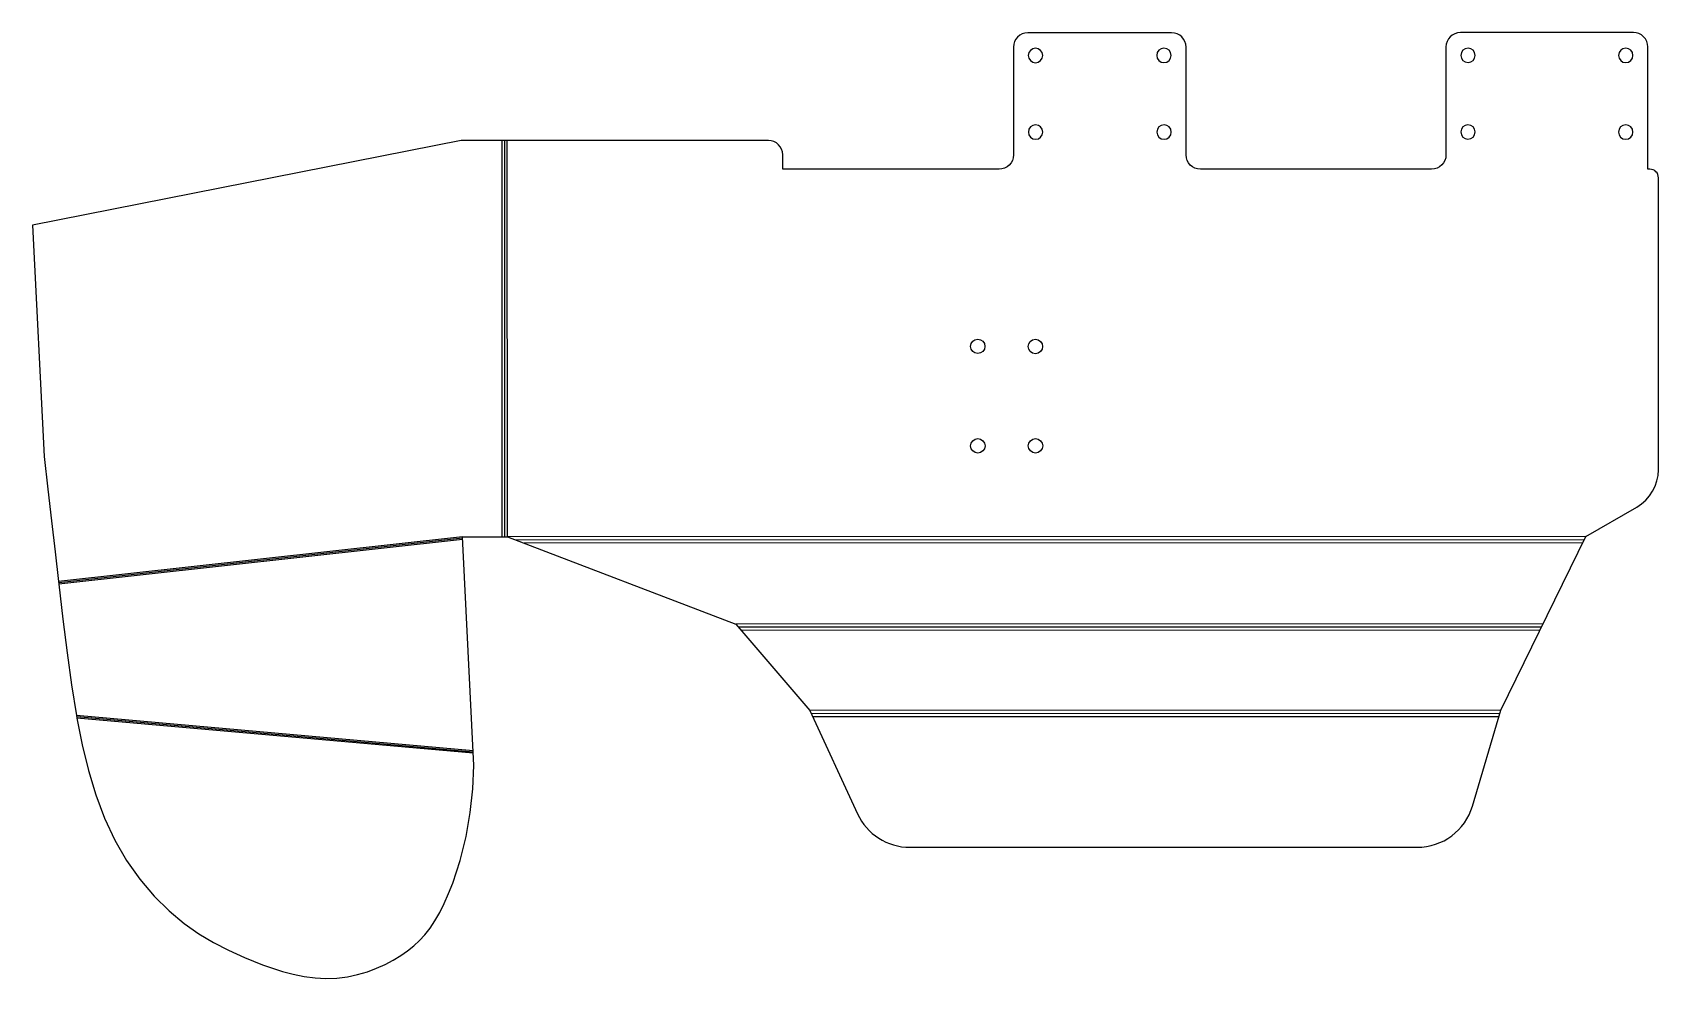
# Model space of a CAD drawing. Extents: x -304 to 260, y -46 to 283.
import ezdxf

# ---------------------------------------------------------------- set-up
doc = ezdxf.new("R2010")
doc.units = 0
doc.header["$MEASUREMENT"] = 0
doc.layers.get('0').update_dxf_attribs({"linetype": 'CONTINUOUS'})
for name, color, linetype in [('BEND', 7, 'CONTINUOUS'), ('BEND_EXTENT', 7, 'CONTINUOUS'), ('INTERIOR_PROFILES', 7, 'CONTINUOUS'), ('OUTER_PROFILES', 7, 'CONTINUOUS')]:
    doc.layers.add(name, color=color, linetype=linetype)

msp = doc.modelspace()

# ---------------------------------------------------------------- linework, layer by layer
at = {"linetype": 'BYBLOCK'}
for centre in [(23.54, 173.85), (43.54, 173.79), (23.56, 139.31), (43.56, 139.32)]:
    msp.add_circle(centre, 2.5, dxfattribs=at)
at = {"layer": 'BEND'}
for p, q in [((-140.47, 107.74), (-140.52, 245.27)), ((-155.21, 107.3), (-295.22, 91.78)), ((233.86, 106.75), (-136.69, 106.64)), ((219.08, 76.44), (-59.44, 76.35)), ((-151.51, 33.06), (-288.97, 45.26)), ((204.67, 46.43), (-34.14, 46.36))]:
    msp.add_line(p, q, dxfattribs=at)
at = {"layer": 'BEND_EXTENT'}
for p, q in [((-141.36, 107.74), (-141.4, 245.27)), ((-139.59, 107.74), (-139.63, 245.27)), ((-155.23, 107.74), (-295.28, 92.22)), ((234.4, 107.86), (-139.59, 107.74)), ((-155.19, 106.85), (-295.17, 91.34)), ((233.32, 105.64), (-133.8, 105.53)), ((219.62, 77.55), (-60.39, 77.46)), ((218.54, 75.33), (-58.49, 75.24)), ((-151.53, 33.51), (-289.05, 45.72)), ((205, 47.54), (-34.65, 47.47)), ((204.34, 45.32), (-33.63, 45.25)), ((-151.49, 32.62), (-288.89, 44.81))]:
    msp.add_line(p, q, dxfattribs=at)
at = {"layer": 'INTERIOR_PROFILES', "extrusion": (0, 0, -1)}
for centre in [(-43.57, 274.79), (-88.12, 274.81), (-193.58, 274.83), (-248.3, 274.82), (-43.58, 248.2), (-88.15, 248.22), (-193.57, 248.24), (-248.29, 248.22)]:
    msp.add_circle(centre, 2.5, dxfattribs=at)
at = {"layer": 'OUTER_PROFILES'}
for p, q in [((90.78, 282.68), (40.91, 282.66)), ((250.92, 282.76), (190.92, 282.73)), ((35.91, 277.66), (35.93, 240.31)), ((95.8, 240.3), (95.79, 277.68)), ((185.93, 277.73), (185.93, 240.32)), ((255.93, 235.33), (255.93, 277.76)), ((-155.62, 245.27), (-304.31, 215.86)), ((-145.62, 245.27), (-155.62, 245.27)), ((-139.63, 245.27), (-145.62, 245.27)), ((-49.09, 245.29), (-139.63, 245.27)), ((-139.63, 245.27), (-139.63, 245.27)), ((-44.09, 235.29), (-44.09, 240.29)), ((30.93, 235.3), (-44.09, 235.29)), ((115.94, 235.31), (100.81, 235.31)), ((180.93, 235.32), (115.94, 235.31)), ((256.64, 235.33), (255.93, 235.33)), ((259.64, 230.31), (259.64, 232.33)), ((259.61, 131.04), (259.64, 230.31)), ((-304.31, 215.86), (-300.24, 135.67)), ((234.4, 107.86), (252.09, 118.04)), ((-151.28, 28.41), (-155.23, 107.74)), ((-155.23, 107.74), (-139.59, 107.74)), ((-139.59, 107.74), (-60.39, 77.46)), ((205, 47.54), (234.4, 107.86)), ((-60.39, 77.46), (-34.65, 47.47)), ((-34.65, 47.47), (-18.17, 11.64)), ((195.14, 14.31), (205, 47.54)), ((0, 0), (175.97, 0))]:
    msp.add_line(p, q, dxfattribs=at)
for points in [[(-300.24, 135.67), (-298.95, 124.29), (-297.69, 113.26), (-296.47, 102.57), (-295.28, 92.22)], [(-295.28, 92.22), (-295.17, 91.34)], [(-295.17, 91.34), (-293.74, 79.19), (-292.29, 67.54), (-290.75, 56.38), (-289.05, 45.72)], [(-289.05, 45.72), (-288.89, 44.81)], [(-288.89, 44.81), (-287.07, 35.55), (-284.92, 26.67), (-282.36, 18.2), (-279.31, 10.14), (-275.75, 2.53), (-271.66, -4.55), (-267.08, -11.06), (-262.11, -16.92), (-256.92, -22.05), (-251.7, -26.42), (-246.57, -30.04), (-241.52, -33.05), (-236.34, -35.7), (-230.74, -38.24), (-224.49, -40.77), (-217.56, -43.11), (-213.89, -44.08), (-210.13, -44.84), (-206.33, -45.33), (-202.52, -45.53), (-198.76, -45.4), (-195.09, -44.94), (-191.54, -44.19), (-188.15, -43.19), (-184.95, -41.98), (-181.96, -40.62), (-179.18, -39.15), (-176.62, -37.6), (-174.26, -35.98), (-172.09, -34.25), (-170.08, -32.39), (-168.2, -30.34), (-166.42, -28.06), (-164.72, -25.5), (-163.08, -22.64), (-161.5, -19.49), (-159.99, -16.07), (-158.55, -12.4), (-155.98, -4.53), (-153.93, 3.72), (-152.49, 12.03), (-151.64, 20.26), (-151.28, 28.41)]]:
    msp.add_lwpolyline(points, dxfattribs=at)
for centre, radius, start, end in [((40.91, 277.66), 5, 90.028, 180.028), ((90.79, 277.68), 5, 0.028, 90.028), ((190.93, 277.73), 5, 90.028, 180.007), ((250.93, 277.76), 5, 0.007, 90.028), ((-49.09, 240.29), 5, 0.0175, 90.007), ((256.64, 232.33), 3, -0.0192, 89.9808), ((244.61, 131.04), 15, -60.0754, 0.0176), ((0, 20), 20, 204.7068, 270), ((175.97, 20), 20, 270, 343.478)]:
    msp.add_arc(centre, radius, start, end, dxfattribs=at)
at = {"layer": 'OUTER_PROFILES', "extrusion": (0, 0, -1)}
for centre, start, end in [((-30.93, 240.3), 179.972, 269.993), ((-100.8, 240.31), 269.972, 359.972), ((-180.93, 240.32), 179.993, 269.993)]:
    msp.add_arc(centre, 5, start, end, dxfattribs=at)

doc.saveas('drawing.dxf')
